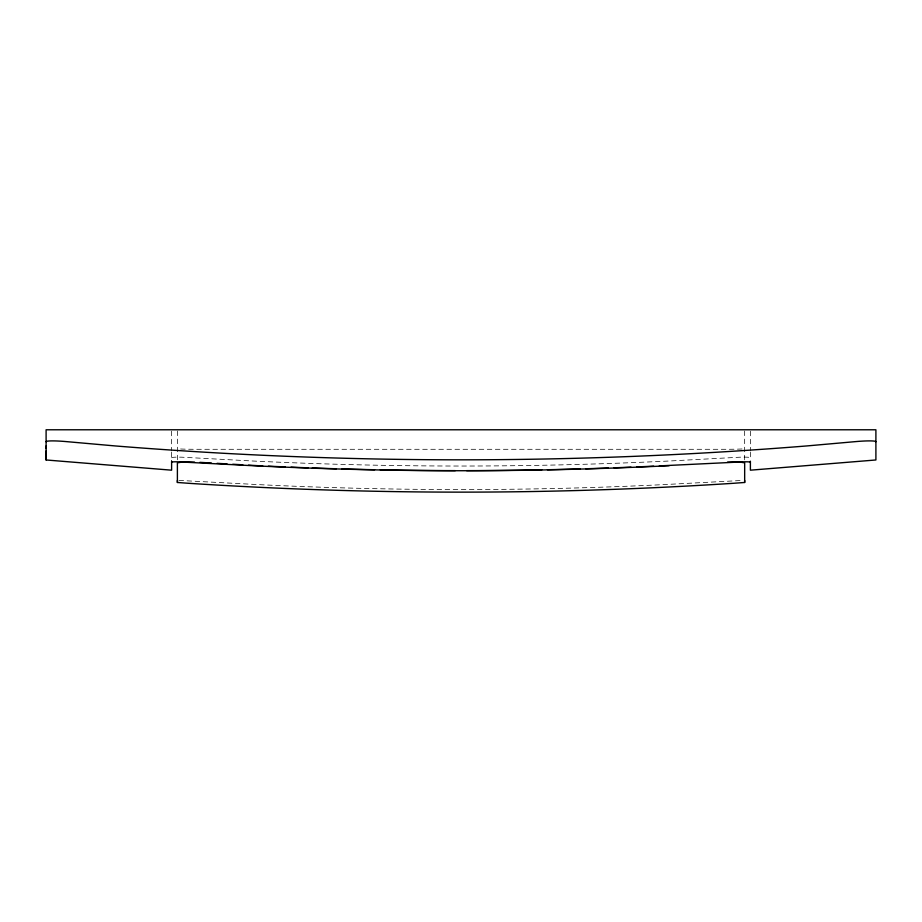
<?xml version="1.0" encoding="UTF-8"?>
<svg xmlns="http://www.w3.org/2000/svg" width="922" height="922" viewBox="0 0 922 922"><rect width="100%" height="100%" fill="white"/><g stroke="black" fill="none" stroke-linecap="round" stroke-linejoin="round"><path stroke-width="0.69" stroke-dasharray="4.61 3.46" d="M178.995 480.408L257.065 484.546A4152.953 4150.671 0 0 0 664.993 484.546L743.063 480.408M750.393 431.185L750.393 450.939M750.393 452.206L750.393 460.066M744.665 431.023L744.665 460.078M177.393 431.023L177.393 460.078M171.607 431.185L171.607 450.939M171.607 452.206L171.607 462.233M742.026 448.968A19.685 0.657 0 0 1 724.992 449.291L197.078 449.291A19.685 0.657 0 0 1 180.032 448.968M171.607 457.819A20.007 1.556 4.1 0 1 181.646 457.185L253.089 461.023A4319.121 4319.121 0 0 0 668.911 461.023L740.354 457.174A20.007 1.556 -4.1 0 1 750.393 457.808"/><path stroke-width="1.38" d="M171.607 461.196L171.607 470.185L46.1 459.974L46.1 429.779L875.9 429.779L875.9 459.974L750.393 470.185L750.393 461.196M727.539 462.072L738.902 461.899L744.665 462.844L744.665 482.471L733.37 483.301C552.059 495.079 369.999 495.079 188.687 483.301L177.393 482.471L177.393 462.844L183.155 461.91L194.53 462.072M46.1 441.742L46.78 441.304A19.961 1.902 5.1 0 1 66.177 441.592L115.215 445.937A4312.92 4312.92 0 0 0 806.785 445.937L855.823 441.592A19.961 1.902 -5.1 0 1 875.22 441.304L875.9 441.742M199.924 462.348L211.357 463.005M217.073 463.328L227.066 463.904M232.782 464.239L242.786 464.803M248.491 465.137L257.065 465.622A4152.953 4150.671 0 0 0 262.724 465.898M744.665 480.466L744.665 482.471M177.393 480.466L177.393 482.471M46.1 445.971L46.1 448.484M46.1 451.008L46.1 459.974M659.334 465.898A4152.953 4150.671 0 0 0 664.993 465.622L744.515 461.795A20.019 1.21 -4.1 0 1 750.393 462.233M653.663 466.163A4152.953 4150.671 0 0 1 636.676 466.924M631.017 467.154A4152.953 4150.671 0 0 1 614.029 467.811M608.359 468.019A4152.953 4150.671 0 0 1 585.701 468.768M580.042 468.929A4152.953 4150.671 0 0 1 547.461 469.736M541.79 469.851A4152.953 4150.671 0 0 1 466.624 470.635M455.295 470.635A4152.953 4150.671 0 0 1 380.267 469.851M374.597 469.736A4152.953 4150.671 0 0 1 342.016 468.929M336.357 468.768A4152.953 4150.671 0 0 1 312.281 467.973M308.029 467.823A4152.953 4150.671 0 0 1 291.041 467.154M285.382 466.924A4152.953 4150.671 0 0 1 268.394 466.163M669.13 465.714A4323.823 4323.823 0 0 1 252.87 465.714L177.485 461.795A20.019 1.21 4.1 0 0 171.607 462.233"/></g></svg>
